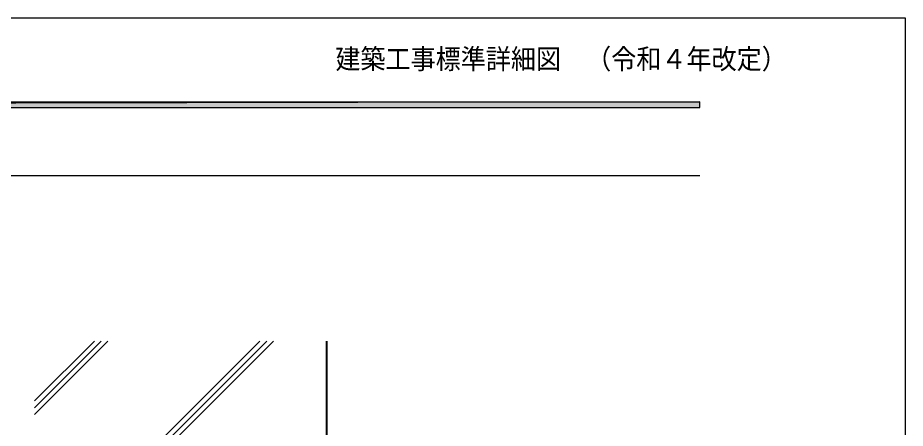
# Model space of a CAD drawing. Header units: millimetres. Extents: x 0 to 420, y 0 to 297.
# Drawn here: x 307.8 to 420.2, y 245 to 297 of the extents above; entities that cross this region are included whole.
import ezdxf
from ezdxf.enums import TextEntityAlignment as Align

# ---------------------------------------------------------------- set-up
doc = ezdxf.new("R2010")
doc.units = ezdxf.units.MM
doc.styles.add('kst32b', font='NotoSansJP-Variable.ttf')

msp = doc.modelspace()

# ---------------------------------------------------------------- hatches: boundary and pattern name
h = msp.add_hatch(color=7)
h.paths.add_polyline_path([(394.17, 285.62), (394.17, 286.32), (26.18, 285.62), (394.17, 285.62)])
h.paths.add_polyline_path([(394.17, 286.32), (26.18, 285.62), (26.18, 286.32), (394.17, 286.32)])

# ---------------------------------------------------------------- linework, layer by layer
at = {"lineweight": 13}
msp.add_lwpolyline([(0.19, 0), (0.19, 296.97), (420.16, 296.97), (420.16, 0)], close=True, dxfattribs=at)
at = {"lineweight": 0}
for points in [[(394.17, 285.62), (394.17, 286.32), (26.18, 285.62)], [(394.17, 286.32), (26.18, 285.62), (26.18, 286.32)]]:
    msp.add_lwpolyline(points, close=True, dxfattribs=at)
at = {"lineweight": 13}
for points in [[(394.17, 276.99), (26.18, 276.99)], [(309.94, 226.67), (339.32, 256.05)], [(309.94, 227.52), (338.46, 256.05)], [(309.94, 247.65), (318.35, 256.05)], [(309.94, 246.8), (319.19, 256.05)], [(309.94, 248.5), (317.5, 256.05)], [(310.16, 226.06), (340.17, 256.05)]]:
    msp.add_lwpolyline(points, dxfattribs=at)
at = {"lineweight": 25}
msp.add_lwpolyline([(346.94, 234.04), (346.94, 256.05)], dxfattribs=at)

# ---------------------------------------------------------------- texts
at = {"style": 'kst32b'}
msp.add_text('建築工事標準詳細図\u3000（令和４年改定）', height=2.54, dxfattribs=at).set_placement((348.01, 290.49), (405.16, 290.49), align=Align.FIT)

doc.saveas('drawing.dxf')
